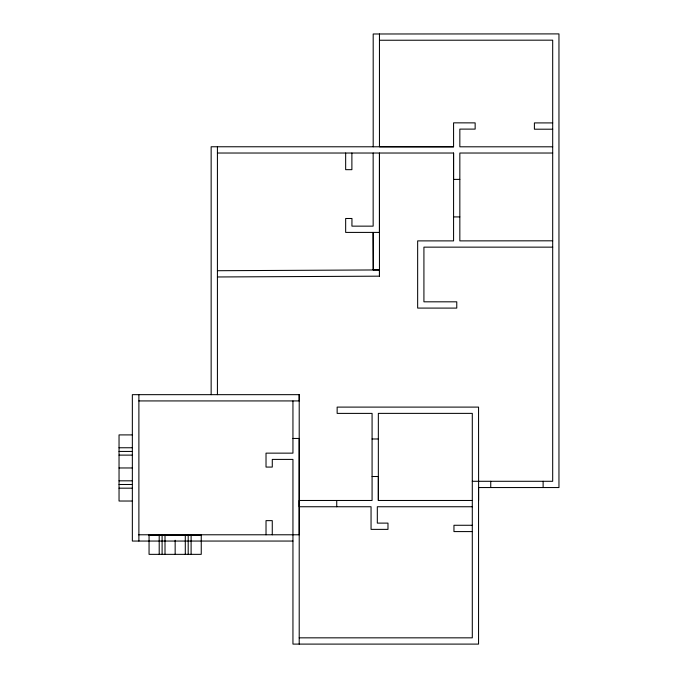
<?xml version="1.0" encoding="UTF-8"?>
<svg xmlns="http://www.w3.org/2000/svg" width="678" height="678" viewBox="0 0 678 678"><rect width="100%" height="100%" fill="white"/><g stroke="black" fill="none" stroke-linecap="round" stroke-linejoin="round"><path stroke-width="1.02" d="M336.737 506.746L336.737 500.474M472.295 500.474L378.341 500.474L378.349 476.507L372.078 476.507M217.418 153.025L453.574 153.025L453.565 179.39L459.837 179.39M217.418 270.717L379.451 269.937L379.451 276.166L217.418 276.971M379.451 40.248L552.689 40.172L552.689 481.287L472.295 481.287M552.689 122.913L534.4 122.913L534.4 129.201L552.689 129.201M552.689 146.804L459.837 146.804L459.837 129.108L475.151 129.108L475.151 122.879L453.574 122.845L453.574 146.804L211.146 146.762L211.146 394.664M552.689 153.025L459.837 153.025L459.837 240.885L552.689 240.809M453.565 216.918L459.837 216.918M552.689 247.148L423.92 247.148L423.92 301.82L456.769 301.82L456.769 308.1L417.656 308.083L417.656 240.885L453.574 240.885L453.574 153.025M379.451 269.937L373.222 269.937L373.154 232.41L373.29 269.937M138.888 400.927L299.218 400.927L299.21 394.664L132.346 394.664L132.346 541.052L292.947 541.052M132.1 434.903L119.04 434.903L119.04 501.025L132.1 501.025M292.947 438.454L299.21 438.454L299.21 534.781L138.609 534.781M372.078 438.98L378.349 438.98M119.04 447.76L132.1 447.76M119.04 451.438L132.1 451.438M119.04 455.116L132.1 455.116M119.04 467.964L132.1 467.964M119.04 480.821L132.1 480.821M119.04 484.499L132.1 484.499M119.04 488.177L132.1 488.177M472.295 506.746L377.315 506.746L377.315 523.111L387.977 523.111L387.977 529.374L371.052 529.374L371.052 506.746L299.21 506.746L299.218 500.474L372.078 500.474L372.078 413.394L337.144 413.394L337.144 407.105L478.558 407.105L478.617 500.474M472.295 525.272L453.955 525.272L453.955 531.586L472.295 531.586M149.058 535.264L201.247 535.264M299.21 637.837L472.295 637.837L472.295 413.377L378.341 413.377L378.341 500.474M453.574 146.804L379.451 146.779L379.451 33.985M543.12 481.287L543.12 487.55M490.745 481.287L490.745 487.55M379.451 276.166L379.451 153.025L379.443 232.41L345.661 232.41L345.661 218.486L351.967 218.486L351.924 226.147L373.154 226.147L373.154 153.025M373.188 146.804L373.188 33.985L558.96 33.9L558.96 487.55L478.558 487.55L478.558 644.1L292.947 644.1L292.947 459.404L272.285 459.404L272.285 467.074L266.022 467.074L266.022 453.141L292.947 453.141L292.947 400.927M351.89 153.025L351.89 169.669L345.661 169.669L345.661 153.025M299.21 394.664L299.21 644.1M272.268 534.781L272.268 520.636L266.022 520.636L266.022 534.781M217.418 146.762L217.418 394.664M201.247 534.781L201.247 554.35L149.058 554.35L149.058 534.781M191.103 535.264L191.103 554.35M188.196 535.264L188.196 554.35M185.297 535.264L185.297 554.35M175.153 540.29L175.153 554.35M165.008 535.264L165.008 554.35M162.101 535.264L162.101 554.35M159.203 535.264L159.203 554.35M138.888 394.664L138.888 541.052"/></g></svg>
